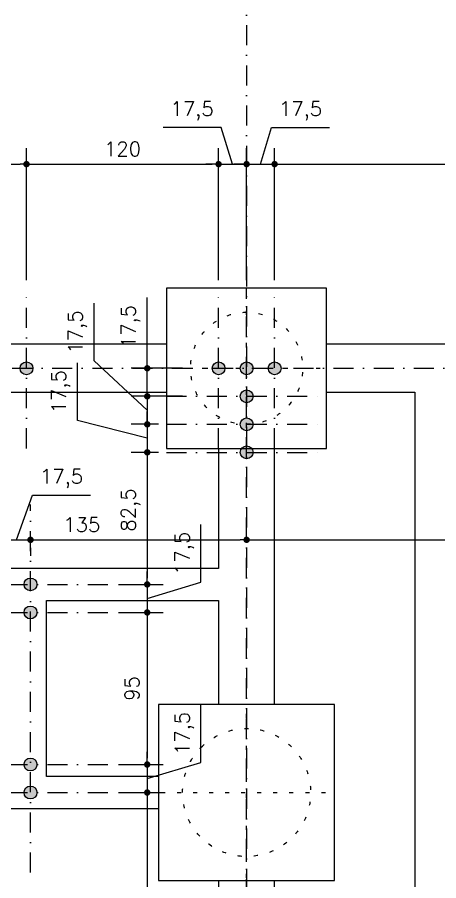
# Model space of a CAD drawing. Extents: x 26375 to 47400, y -1187 to 1911.
# Drawn here: x 29379 to 29642, y 881 to 1420 of the extents above; entities that cross this region are included whole.
import ezdxf

# ---------------------------------------------------------------- set-up
doc = ezdxf.new("R2010")
doc.units = 0
doc.header["$LTSCALE"] = 25
doc.linetypes.add('DASHDOT', pattern=[1, 0.5, -0.25, 0, -0.25])
doc.linetypes.add('ESTILO_TQS_0002', pattern=[0.4, 0.1, -0.3])
for name, color, linetype in [('COTA', 1, 'Continuous'), ('EIXO_AUXILIAR', 1, 'DASHDOT'), ('EIXOS', 1, 'DASHDOT'), ('FERRO', 4, 'Continuous'), ('H7', 1, 'Continuous'), ('PROJ', 252, 'Continuous')]:
    doc.layers.add(name, color=color, linetype=linetype)
doc.styles.add('COTA', font='romans.shx')
doc.dimstyles.new('forma', dxfattribs={"dimtxt": 1.8, "dimasz": 0.8, "dimexe": 2, "dimexo": 1, "dimgap": 1, "dimtad": 1, "dimdec": 1, "dimzin": 9, "dimtxsty": 'COTA', "dimblk1": 'DOT', "dimblk2": 'DOT', "dimsah": 1, "dimcen": 0, "dimdle": 1, "dimclrd": 256, "dimclre": 256, "dimclrt": 2, "dimadec": 0, "dimazin": 0, "dimtfac": 1, "dimtdec": 0, "dimtmove": 0, "dimatfit": 3, "dimfxl": 1, "dimtolj": 1, "dimtzin": 0, "dimarcsym": 0})

# ---------------------------------------------------------------- blocks, each defined once
blk = doc.blocks.new('GR-1409')
at = {"layer": 'H7'}
blk.add_hatch(color=256, dxfattribs=at).paths.add_polyline_path([(-4, 0, 1), (4, 0, 1)])
at = {"layer": 'FERRO', "linetype": 'Continuous'}
blk.add_circle((0, 0), 4, dxfattribs=at)
blk = doc.blocks.new('GR-0909')
at = {"layer": 'H7'}
blk.add_hatch(color=256, dxfattribs=at).paths.add_polyline_path([(4, 0, 1), (-4, 0, 1)])
at = {"layer": 'FERRO', "linetype": 'Continuous'}
blk.add_circle((0, 0), 4, dxfattribs=at)
blk = doc.blocks.new('PROJ-FUND')
at = {"layer": 'PROJ', "linetype": 'Continuous'}
for p, q in [((29572.38232900731, 1250.57726215362), (29472.38232900731, 1250.57726215362)), ((29472.38232900731, 1250.57726215362), (29472.38232900731, 1150.57726215362)), ((29572.38232900731, 1150.57726215362), (29572.38232900731, 1250.57726215362)), ((29472.38232900731, 1150.57726215362), (29572.38232900731, 1150.57726215362)), ((29577.38232900731, 990.6034011536199), (29467.38232900731, 990.6034011536199)), ((29467.38232900731, 990.6034011536199), (29467.38232900731, 880.6034011536199)), ((29577.38232900731, 880.6034011536199), (29577.38232900731, 990.6034011536199)), ((29467.38232900731, 880.6034011536199), (29577.38232900731, 880.6034011536199))]:
    blk.add_line(p, q, dxfattribs=at)
at = {"layer": 'PROJ', "linetype": 'ESTILO_TQS_0002'}
for p, q in [((29522.38232900731, 1153.92226215362), (29522.38232900731, 1247.23226215362)), ((29475.72732900731, 1200.57726215362), (29569.03732900731, 1200.57726215362)), ((29522.38232900731, 882.2834011536198), (29522.38232900731, 988.9234011536199)), ((29469.06232900731, 935.6034011536199), (29575.70232900731, 935.6034011536199))]:
    blk.add_line(p, q, dxfattribs=at)
at = {"layer": 'PROJ'}
for p, q in [((29472.38232900731, 1215.57726215362), (29187.38232900731, 1215.57726215362)), ((29637.38232900731, 1215.57726215362), (29572.38232900731, 1215.57726215362)), ((29737.38232900731, 1215.57726215362), (29637.38232900731, 1215.57726215362)), ((29187.38232900731, 1185.57726215362), (29472.38232900731, 1185.57726215362)), ((29572.38232900731, 1185.57726215362), (29627.38232900731, 1185.57726215362)), ((29627.38232900731, 1185.57726215362), (29627.38232900731, 765.5772621536203)), ((29504.88232900731, 1150.57726215362), (29504.88232900731, 1075.57726215362)), ((29539.88232900731, 1065.57726215362), (29539.88232900731, 1150.57726215362)), ((29387.38232900731, 1075.57726215362), (29272.38232900731, 1075.57726215362)), ((29504.88232900731, 1075.57726215362), (29387.38232900731, 1075.57726215362)), ((29539.88232900731, 990.6034011536199), (29539.88232900731, 1065.57726215362)), ((29397.38232900731, 1055.57726215362), (29504.88232900731, 1055.57726215362)), ((29397.38232900731, 945.6034011536199), (29397.38232900731, 1055.57726215362)), ((29504.88232900731, 1055.57726215362), (29504.88232900731, 990.6034011536199)), ((29467.38232900731, 945.6034011536199), (29397.38232900731, 945.6034011536199)), ((29272.38232900731, 925.6034011536199), (29387.38232900731, 925.6034011536199)), ((29387.38232900731, 925.6034011536199), (29467.38232900731, 925.6034011536199)), ((29504.88232900731, 880.6034011536199), (29504.88232900731, 765.5772621536203)), ((29539.88232900731, 765.5772621536203), (29539.88232900731, 880.6034011536199))]:
    blk.add_line(p, q, dxfattribs=at)
at = {"layer": 'PROJ', "linetype": 'ESTILO_TQS_0002'}
for centre, major_axis, ratio, start_param, end_param in [((29522.38232900731, 1200.57726215362), (24.74873734152934, 24.74873734152934), 0.9999999999999858, 5.497787143782131, 11.78097245096172), ((29522.38232900731, 935.6034011536199), (-28.28427124746251, 28.28427124746251), 0.9999999999999565, 3.926990816987264, 10.21017612416685)]:
    blk.add_ellipse(centre, major_axis=major_axis, ratio=ratio, start_param=start_param, end_param=end_param, dxfattribs=at)
blk = doc.blocks.new('_Dot')
at = {"color": 0, "linetype": 'ByBlock', "lineweight": -2}
blk.add_line((-0.5, 0), (-1, 0), dxfattribs=at)
at = {"color": 0, "linetype": 'ByBlock', "const_width": 0.5}
blk.add_lwpolyline([(-0.25, 0, 1), (0.25, 0, 1)], format="xyb", close=True, dxfattribs=at)
blk = doc.blocks.new('*D847')
at = {"layer": 'COTA', "lineweight": -2, "transparency": 16777216}
for p, q in [((29274.88232899916, 1255.577266740404), (29274.88232899916, 1338.089565318693)), ((29384.88232899823, 1255.577266745061), (29384.88232899823, 1338.089565318693)), ((29278.88232899916, 1328.089565318693), (29380.88232899823, 1328.089565318693))]:
    blk.add_line(p, q, dxfattribs=at)
at = {"layer": 'Defpoints', "color": 0, "transparency": 16777216}
for p in [(29384.88232899823, 1328.089565318693), (29274.88232899916, 1250.577266740404), (29384.88232899823, 1250.577266745061)]:
    blk.add_point(p, dxfattribs=at)
at = {"layer": 'COTA', "lineweight": -2, "transparency": 16777216, "xscale": 4, "yscale": 4, "zscale": 4, "rotation": 180}
blk.add_blockref('_Dot', (29274.88232899916, 1328.089565318693), dxfattribs=at)
at = {"layer": 'COTA', "lineweight": -2, "transparency": 16777216, "xscale": 4, "yscale": 4, "zscale": 4}
blk.add_blockref('_Dot', (29384.88232899823, 1328.089565318693), dxfattribs=at)
at = {"layer": 'COTA', "color": 2, "transparency": 16777216, "insert": (29329.88232899869, 1337.589565318693), "char_height": 9, "attachment_point": 5, "style": 'COTA'}
blk.add_mtext('\\A1;110 ', dxfattribs=at)
blk = doc.blocks.new('*D848')
at = {"layer": 'COTA', "lineweight": -2, "transparency": 16777216}
for p, q in [((29384.88232899823, 1255.577266745061), (29384.88232899823, 1338.089565318693)), ((29504.88232899823, 1255.577266750649), (29504.88232899823, 1338.089565318693)), ((29388.88232899823, 1328.089565318693), (29500.88232899823, 1328.089565318693))]:
    blk.add_line(p, q, dxfattribs=at)
at = {"layer": 'Defpoints', "color": 0, "transparency": 16777216}
for p in [(29504.88232899823, 1328.089565318693), (29384.88232899823, 1250.577266745061), (29504.88232899823, 1250.577266750649)]:
    blk.add_point(p, dxfattribs=at)
at = {"layer": 'COTA', "lineweight": -2, "transparency": 16777216, "xscale": 4, "yscale": 4, "zscale": 4, "rotation": 180}
blk.add_blockref('_Dot', (29384.88232899823, 1328.089565318693), dxfattribs=at)
at = {"layer": 'COTA', "lineweight": -2, "transparency": 16777216, "xscale": 4, "yscale": 4, "zscale": 4}
blk.add_blockref('_Dot', (29504.88232899823, 1328.089565318693), dxfattribs=at)
at = {"layer": 'COTA', "color": 2, "transparency": 16777216, "insert": (29444.88232899823, 1337.589565318693), "char_height": 9, "attachment_point": 5, "style": 'COTA'}
blk.add_mtext('\\A1;120 ', dxfattribs=at)
blk = doc.blocks.new('*D849')
at = {"layer": 'COTA', "lineweight": -2, "transparency": 16777216}
for p, q in [((29506.40706360743, 1350.946708175836), (29470.26420646457, 1350.946708175836)), ((29513.63232900692, 1328.089565318693), (29506.40706360743, 1350.946708175836)), ((29504.88232899823, 1255.577266750649), (29504.88232899823, 1338.089565318693)), ((29522.38232901561, 1255.57726215362), (29522.38232901561, 1338.089565318693)), ((29500.88232899823, 1328.089565318693), (29496.88232899823, 1328.089565318693)), ((29504.88232899823, 1328.089565318693), (29522.38232901561, 1328.089565318693)), ((29504.88232899823, 1328.089565318693), (29522.38232901561, 1328.089565318693)), ((29526.38232901561, 1328.089565318693), (29530.38232901561, 1328.089565318693))]:
    blk.add_line(p, q, dxfattribs=at)
at = {"layer": 'Defpoints', "color": 0, "transparency": 16777216}
for p in [(29522.38232901561, 1328.089565318693), (29504.88232899823, 1250.577266750649), (29522.38232901561, 1250.57726215362)]:
    blk.add_point(p, dxfattribs=at)
at = {"layer": 'COTA', "lineweight": -2, "transparency": 16777216, "xscale": 4, "yscale": 4, "zscale": 4}
blk.add_blockref('_Dot', (29504.88232899823, 1328.089565318693), dxfattribs=at)
at = {"layer": 'COTA', "lineweight": -2, "transparency": 16777216, "xscale": 4, "yscale": 4, "zscale": 4, "rotation": 180}
blk.add_blockref('_Dot', (29522.38232901561, 1328.089565318693), dxfattribs=at)
at = {"layer": 'COTA', "color": 2, "transparency": 16777216, "insert": (29488.335635036, 1361.303851032979), "char_height": 9, "attachment_point": 5, "style": 'COTA'}
blk.add_mtext('\\A1;17,5 ', dxfattribs=at)
blk = doc.blocks.new('*D850')
at = {"layer": 'COTA', "lineweight": -2, "transparency": 16777216}
for p, q in [((29531.13232900645, 1328.089565318693), (29537.9894718636, 1350.946708175836)), ((29537.9894718636, 1350.946708175836), (29574.13232900645, 1350.946708175836)), ((29522.38232901561, 1255.57726215362), (29522.38232901561, 1338.089565318693)), ((29539.8823289973, 1255.577266750649), (29539.8823289973, 1338.089565318693)), ((29518.38232901561, 1328.089565318693), (29514.38232901561, 1328.089565318693)), ((29522.38232901561, 1328.089565318693), (29539.8823289973, 1328.089565318693)), ((29522.38232901561, 1328.089565318693), (29539.8823289973, 1328.089565318693)), ((29543.8823289973, 1328.089565318693), (29547.8823289973, 1328.089565318693))]:
    blk.add_line(p, q, dxfattribs=at)
at = {"layer": 'Defpoints', "color": 0, "transparency": 16777216}
for p in [(29539.8823289973, 1328.089565318693), (29522.38232901561, 1250.57726215362), (29539.8823289973, 1250.577266750649)]:
    blk.add_point(p, dxfattribs=at)
at = {"layer": 'COTA', "lineweight": -2, "transparency": 16777216, "xscale": 4, "yscale": 4, "zscale": 4}
blk.add_blockref('_Dot', (29522.38232901561, 1328.089565318693), dxfattribs=at)
at = {"layer": 'COTA', "lineweight": -2, "transparency": 16777216, "xscale": 4, "yscale": 4, "zscale": 4, "rotation": 180}
blk.add_blockref('_Dot', (29539.8823289973, 1328.089565318693), dxfattribs=at)
at = {"layer": 'COTA', "color": 2, "transparency": 16777216, "insert": (29556.06090043502, 1361.303851032979), "char_height": 9, "attachment_point": 5, "style": 'COTA'}
blk.add_mtext('\\A1;17,5 ', dxfattribs=at)
blk = doc.blocks.new('*D851')
at = {"layer": 'COTA', "lineweight": -2, "transparency": 16777216}
for p, q in [((29539.8823289973, 1255.577266750649), (29539.8823289973, 1338.089565318693)), ((29859.8823289973, 1255.577266750649), (29859.8823289973, 1338.089565318693)), ((29543.8823289973, 1328.089565318693), (29855.8823289973, 1328.089565318693))]:
    blk.add_line(p, q, dxfattribs=at)
at = {"layer": 'Defpoints', "color": 0, "transparency": 16777216}
for p in [(29859.8823289973, 1328.089565318693), (29539.8823289973, 1250.577266750649), (29859.8823289973, 1250.577266750649)]:
    blk.add_point(p, dxfattribs=at)
at = {"layer": 'COTA', "lineweight": -2, "transparency": 16777216, "xscale": 4, "yscale": 4, "zscale": 4, "rotation": 180}
blk.add_blockref('_Dot', (29539.8823289973, 1328.089565318693), dxfattribs=at)
at = {"layer": 'COTA', "lineweight": -2, "transparency": 16777216, "xscale": 4, "yscale": 4, "zscale": 4}
blk.add_blockref('_Dot', (29859.8823289973, 1328.089565318693), dxfattribs=at)
at = {"layer": 'COTA', "color": 2, "transparency": 16777216, "insert": (29699.8823289973, 1337.589565318693), "char_height": 9, "attachment_point": 5, "style": 'COTA'}
blk.add_mtext('\\A1;320 ', dxfattribs=at)
blk = doc.blocks.new('*D862')
at = {"layer": 'COTA', "lineweight": -2, "transparency": 16777216}
for p, q in [((29378.63232900535, 1093.435088674986), (29388.70375757672, 1121.329502367826)), ((29388.70375757672, 1121.329502367826), (29424.84661471958, 1121.329502367826)), ((29365.88232900587, 1093.435088674986), (29361.88232900587, 1093.435088674986)), ((29369.88232900587, 1093.435088674986), (29387.38232900482, 1093.435088674986)), ((29369.88232900587, 1093.435088674986), (29387.38232900482, 1093.435088674986)), ((29391.38232900482, 1093.435088674986), (29395.38232900482, 1093.435088674986)), ((29369.88232900587, 1088.435088680781), (29369.88232900587, 1083.435088674986)), ((29387.38232900482, 1088.435088681455), (29387.38232900482, 1083.435088674986))]:
    blk.add_line(p, q, dxfattribs=at)
at = {"layer": 'Defpoints', "color": 0, "transparency": 16777216}
for p in [(29369.88232900587, 1093.435088680781), (29387.38232900482, 1093.435088681455), (29387.38232900482, 1093.435088674986)]:
    blk.add_point(p, dxfattribs=at)
at = {"layer": 'COTA', "lineweight": -2, "transparency": 16777216, "xscale": 4, "yscale": 4, "zscale": 4}
blk.add_blockref('_Dot', (29369.88232900587, 1093.435088674986), dxfattribs=at)
at = {"layer": 'COTA', "lineweight": -2, "transparency": 16777216, "xscale": 4, "yscale": 4, "zscale": 4, "rotation": 180}
blk.add_blockref('_Dot', (29387.38232900482, 1093.435088674986), dxfattribs=at)
at = {"layer": 'COTA', "color": 2, "transparency": 16777216, "insert": (29406.77518614815, 1131.686645224969), "char_height": 9, "attachment_point": 5, "style": 'COTA'}
blk.add_mtext('\\A1;17,5 ', dxfattribs=at)
blk = doc.blocks.new('*D863')
at = {"layer": 'COTA', "lineweight": -2, "transparency": 16777216}
for p, q in [((29522.38231517806, 1098.43506198107), (29522.38231517806, 1103.435088674986)), ((29391.38232900482, 1093.435088674986), (29518.38231517806, 1093.435088674986)), ((29387.38232900482, 1088.435088681455), (29387.38232900482, 1083.435088674986))]:
    blk.add_line(p, q, dxfattribs=at)
at = {"layer": 'Defpoints', "color": 0, "transparency": 16777216}
for p in [(29387.38232900482, 1093.435088681455), (29522.38231517806, 1093.435088674986), (29522.38231517806, 1093.43506198107)]:
    blk.add_point(p, dxfattribs=at)
at = {"layer": 'COTA', "lineweight": -2, "transparency": 16777216, "xscale": 4, "yscale": 4, "zscale": 4, "rotation": 180}
blk.add_blockref('_Dot', (29387.38232900482, 1093.435088674986), dxfattribs=at)
at = {"layer": 'COTA', "lineweight": -2, "transparency": 16777216, "xscale": 4, "yscale": 4, "zscale": 4}
blk.add_blockref('_Dot', (29522.38231517806, 1093.435088674986), dxfattribs=at)
at = {"layer": 'COTA', "color": 2, "transparency": 16777216, "insert": (29419.42204768019, 1102.935088674986), "char_height": 9, "attachment_point": 5, "style": 'COTA'}
blk.add_mtext('\\A1;135 ', dxfattribs=at)
blk = doc.blocks.new('*D864')
at = {"layer": 'COTA', "lineweight": -2, "transparency": 16777216}
for p, q in [((29522.38231517806, 1098.43506198107), (29522.38231517806, 1103.435088674986)), ((29919.88232900732, 1098.435088674984), (29919.88232900732, 1103.435088674986)), ((29526.38231517806, 1093.435088674986), (29915.88232900732, 1093.435088674986))]:
    blk.add_line(p, q, dxfattribs=at)
at = {"layer": 'Defpoints', "color": 0, "transparency": 16777216}
for p in [(29522.38231517806, 1093.43506198107), (29919.88232900732, 1093.435088674984), (29919.88232900732, 1093.435088674986)]:
    blk.add_point(p, dxfattribs=at)
at = {"layer": 'COTA', "lineweight": -2, "transparency": 16777216, "xscale": 4, "yscale": 4, "zscale": 4, "rotation": 180}
blk.add_blockref('_Dot', (29522.38231517806, 1093.435088674986), dxfattribs=at)
at = {"layer": 'COTA', "lineweight": -2, "transparency": 16777216, "xscale": 4, "yscale": 4, "zscale": 4}
blk.add_blockref('_Dot', (29919.88232900732, 1093.435088674986), dxfattribs=at)
at = {"layer": 'COTA', "color": 2, "transparency": 16777216, "insert": (29721.13232209269, 1103.792231532129), "char_height": 9, "attachment_point": 5, "style": 'COTA'}
blk.add_mtext('\\A1;397,5 ', dxfattribs=at)
blk = doc.blocks.new('*D1069')
at = {"layer": 'COTA', "lineweight": -2, "transparency": 16777216}
for p, q in [((29460.30701599329, 1204.577128390848), (29460.30701599329, 1244.719985533705)), ((29482.38232900758, 1200.577128390848), (29450.30701599329, 1200.577128390848)), ((29460.30701599329, 1183.07733672008), (29460.30701599329, 1200.577128390848)), ((29482.38229162777, 1183.07733672008), (29450.30701599329, 1183.07733672008)), ((29460.30701599329, 1179.07733672008), (29460.30701599329, 1175.07733672008))]:
    blk.add_line(p, q, dxfattribs=at)
at = {"layer": 'Defpoints', "color": 0, "transparency": 16777216}
for p in [(29487.38232900758, 1200.577128390848), (29460.30701599329, 1183.07733672008), (29487.38229162777, 1183.07733672008)]:
    blk.add_point(p, dxfattribs=at)
at = {"layer": 'COTA', "lineweight": -2, "transparency": 16777216, "xscale": 4, "yscale": 4, "zscale": 4}
for p, rotation in [((29460.30701599329, 1200.577128390848), 270), ((29460.30701599329, 1183.07733672008), 90)]:
    blk.add_blockref('_Dot', p, dxfattribs=dict(at, rotation=rotation))
at = {"layer": 'COTA', "color": 2, "transparency": 16777216, "insert": (29449.94987313614, 1226.648556962268), "char_height": 9, "attachment_point": 5, "rotation": 90, "style": 'COTA'}
blk.add_mtext('\\A1;17,5 ', dxfattribs=at)
blk = doc.blocks.new('*D1070')
at = {"layer": 'COTA', "lineweight": -2, "transparency": 16777216}
for p, q in [((29427.09273027903, 1205.140841541752), (29427.09273027903, 1241.283698684609)), ((29460.30701599333, 1174.327352837225), (29427.09273027903, 1205.140841541752)), ((29460.30701599333, 1187.07733672008), (29460.30701599333, 1191.07733672008)), ((29482.38229162777, 1183.07733672008), (29450.30701599333, 1183.07733672008)), ((29460.30701599333, 1183.07733672008), (29460.30701599333, 1165.577368954369)), ((29460.30701599333, 1183.07733672008), (29460.30701599333, 1165.577368954369)), ((29467.38232900733, 1165.577368954369), (29450.30701599333, 1165.577368954369)), ((29460.30701599333, 1161.577368954369), (29460.30701599333, 1157.577368954369))]:
    blk.add_line(p, q, dxfattribs=at)
at = {"layer": 'Defpoints', "color": 0, "transparency": 16777216}
for p in [(29487.38229162777, 1183.07733672008), (29460.30701599333, 1165.577368954369), (29472.38232900733, 1165.577368954369)]:
    blk.add_point(p, dxfattribs=at)
at = {"layer": 'COTA', "lineweight": -2, "transparency": 16777216, "xscale": 4, "yscale": 4, "zscale": 4}
for p, rotation in [((29460.30701599333, 1183.07733672008), 270), ((29460.30701599333, 1165.577368954369), 90)]:
    blk.add_blockref('_Dot', p, dxfattribs=dict(at, rotation=rotation))
at = {"layer": 'COTA', "color": 2, "transparency": 16777216, "insert": (29416.73558742188, 1223.212270113172), "char_height": 9, "attachment_point": 5, "rotation": 90, "style": 'COTA'}
blk.add_mtext('\\A1;17,5 ', dxfattribs=at)
blk = doc.blocks.new('*D1071')
at = {"layer": 'COTA', "lineweight": -2, "transparency": 16777216}
for p, q in [((29416.73558742192, 1167.877821098074), (29416.73558742192, 1204.020678240931)), ((29460.30701599337, 1169.577368954369), (29460.30701599337, 1173.577368954369)), ((29460.30701599337, 1156.827368953029), (29416.73558742192, 1167.877821098074)), ((29467.38232900733, 1165.577368954369), (29450.30701599337, 1165.577368954369)), ((29460.30701599337, 1165.577368954369), (29460.30701599337, 1148.077368951688)), ((29460.30701599337, 1165.577368954369), (29460.30701599337, 1148.077368951688)), ((29467.38232897289, 1148.077368951688), (29450.30701599337, 1148.077368951688)), ((29460.30701599337, 1144.077368951688), (29460.30701599337, 1140.077368951688))]:
    blk.add_line(p, q, dxfattribs=at)
at = {"layer": 'Defpoints', "color": 0, "transparency": 16777216}
for p in [(29472.38232900733, 1165.577368954369), (29460.30701599337, 1148.077368951688), (29472.38232897289, 1148.077368951688)]:
    blk.add_point(p, dxfattribs=at)
at = {"layer": 'COTA', "lineweight": -2, "transparency": 16777216, "xscale": 4, "yscale": 4, "zscale": 4}
for p, rotation in [((29460.30701599337, 1165.577368954369), 270), ((29460.30701599337, 1148.077368951688), 90)]:
    blk.add_blockref('_Dot', p, dxfattribs=dict(at, rotation=rotation))
at = {"layer": 'COTA', "color": 2, "transparency": 16777216, "insert": (29406.37844456477, 1185.949249669494), "char_height": 9, "attachment_point": 5, "rotation": 90, "style": 'COTA'}
blk.add_mtext('\\A1;17,5 ', dxfattribs=at)
blk = doc.blocks.new('*D1072')
at = {"layer": 'COTA', "lineweight": -2, "transparency": 16777216}
for p, q in [((29467.38232897289, 1148.077368951688), (29450.30701599338, 1148.077368951688)), ((29460.30701599338, 1144.077368951688), (29460.30701599338, 1069.577262151175)), ((29442.38232900843, 1065.577262151175), (29470.30701599338, 1065.577262151175))]:
    blk.add_line(p, q, dxfattribs=at)
at = {"layer": 'Defpoints', "color": 0, "transparency": 16777216}
for p in [(29472.38232897289, 1148.077368951688), (29437.38232900843, 1065.577262151175), (29460.30701599338, 1065.577262151175)]:
    blk.add_point(p, dxfattribs=at)
at = {"layer": 'COTA', "lineweight": -2, "transparency": 16777216, "xscale": 4, "yscale": 4, "zscale": 4}
for p, rotation in [((29460.30701599338, 1148.077368951688), 90), ((29460.30701599338, 1065.577262151175), 270)]:
    blk.add_blockref('_Dot', p, dxfattribs=dict(at, rotation=rotation))
at = {"layer": 'COTA', "color": 2, "transparency": 16777216, "insert": (29449.94987313623, 1112.09343789153), "char_height": 9, "attachment_point": 5, "rotation": 90, "style": 'COTA'}
blk.add_mtext('\\A1;82,5 ', dxfattribs=at)
blk = doc.blocks.new('*D1073')
at = {"layer": 'COTA', "lineweight": -2, "transparency": 16777216}
for p, q in [((29493.87844456483, 1066.898690722603), (29493.87844456483, 1103.04154786546)), ((29460.3070159934, 1069.577262151175), (29460.3070159934, 1073.577262151175)), ((29442.38232900843, 1065.577262151175), (29470.3070159934, 1065.577262151175)), ((29460.3070159934, 1056.827262151175), (29493.87844456483, 1066.898690722603)), ((29460.3070159934, 1065.577262151175), (29460.3070159934, 1048.077262151175)), ((29460.3070159934, 1065.577262151175), (29460.3070159934, 1048.077262151175)), ((29442.38232900719, 1048.077262151175), (29470.3070159934, 1048.077262151175)), ((29460.3070159934, 1044.077262151175), (29460.3070159934, 1040.077262151175))]:
    blk.add_line(p, q, dxfattribs=at)
at = {"layer": 'Defpoints', "color": 0, "transparency": 16777216}
for p in [(29437.38232900843, 1065.577262151175), (29437.38232900719, 1048.077262151175), (29460.3070159934, 1048.077262151175)]:
    blk.add_point(p, dxfattribs=at)
at = {"layer": 'COTA', "lineweight": -2, "transparency": 16777216, "xscale": 4, "yscale": 4, "zscale": 4}
for p, rotation in [((29460.3070159934, 1065.577262151175), 270), ((29460.3070159934, 1048.077262151175), 90)]:
    blk.add_blockref('_Dot', p, dxfattribs=dict(at, rotation=rotation))
at = {"layer": 'COTA', "color": 2, "transparency": 16777216, "insert": (29483.52130170768, 1084.970119294023), "char_height": 9, "attachment_point": 5, "rotation": 90, "style": 'COTA'}
blk.add_mtext('\\A1;17,5 ', dxfattribs=at)
blk = doc.blocks.new('*D1074')
at = {"layer": 'COTA', "lineweight": -2, "transparency": 16777216}
for p, q in [((29442.38232900719, 1048.077262151175), (29470.30701599343, 1048.077262151175)), ((29460.30701599343, 1044.077262151175), (29460.30701599343, 957.1034007577942)), ((29442.38232901024, 953.1034007577942), (29470.30701599343, 953.1034007577942))]:
    blk.add_line(p, q, dxfattribs=at)
at = {"layer": 'Defpoints', "color": 0, "transparency": 16777216}
for p in [(29437.38232900719, 1048.077262151175), (29437.38232901024, 953.1034007577941), (29460.30701599343, 953.1034007577942)]:
    blk.add_point(p, dxfattribs=at)
at = {"layer": 'COTA', "lineweight": -2, "transparency": 16777216, "xscale": 4, "yscale": 4, "zscale": 4}
for p, rotation in [((29460.30701599343, 1048.077262151175), 90), ((29460.30701599343, 953.1034007577942), 270)]:
    blk.add_blockref('_Dot', p, dxfattribs=dict(at, rotation=rotation))
at = {"layer": 'COTA', "color": 2, "transparency": 16777216, "insert": (29450.80701599342, 1000.590331454476), "char_height": 9, "attachment_point": 5, "rotation": 90, "style": 'COTA'}
blk.add_mtext('\\A1;95 ', dxfattribs=at)
blk = doc.blocks.new('*D1075')
at = {"layer": 'COTA', "lineweight": -2, "transparency": 16777216}
for p, q in [((29493.87844456489, 954.4248293292228), (29493.87844456489, 990.5676864720799)), ((29460.30701599346, 957.1034007577942), (29460.30701599346, 961.1034007577942)), ((29442.38232901024, 953.1034007577942), (29470.30701599346, 953.1034007577942)), ((29460.30701599346, 944.3534007577942), (29493.87844456489, 954.4248293292228)), ((29460.30701599346, 953.1034007577942), (29460.30701599346, 935.6034007577942)), ((29460.30701599346, 953.1034007577942), (29460.30701599346, 935.6034007577942)), ((29442.3823290093, 935.6034007577942), (29470.30701599346, 935.6034007577942)), ((29460.30701599346, 931.6034007577942), (29460.30701599346, 927.6034007577942))]:
    blk.add_line(p, q, dxfattribs=at)
at = {"layer": 'Defpoints', "color": 0, "transparency": 16777216}
for p in [(29437.38232901024, 953.1034007577941), (29437.3823290093, 935.6034007577941), (29460.30701599346, 935.6034007577942)]:
    blk.add_point(p, dxfattribs=at)
at = {"layer": 'COTA', "lineweight": -2, "transparency": 16777216, "xscale": 4, "yscale": 4, "zscale": 4}
for p, rotation in [((29460.30701599346, 953.1034007577942), 270), ((29460.30701599346, 935.6034007577942), 90)]:
    blk.add_blockref('_Dot', p, dxfattribs=dict(at, rotation=rotation))
at = {"layer": 'COTA', "color": 2, "transparency": 16777216, "insert": (29483.52130170774, 972.4962579006427), "char_height": 9, "attachment_point": 5, "rotation": 90, "style": 'COTA'}
blk.add_mtext('\\A1;17,5 ', dxfattribs=at)
blk = doc.blocks.new('*D1076')
at = {"layer": 'COTA', "lineweight": -2, "transparency": 16777216}
for p, q in [((29442.3823290093, 935.6034007577942), (29470.3070159935, 935.6034007577942)), ((29460.3070159935, 931.6034007577942), (29460.3070159935, 754.5773689543691)), ((29467.38232900733, 750.5773689543691), (29450.3070159935, 750.5773689543691))]:
    blk.add_line(p, q, dxfattribs=at)
at = {"layer": 'Defpoints', "color": 0, "transparency": 16777216}
for p in [(29437.3823290093, 935.6034007577941), (29460.3070159935, 750.5773689543691), (29472.38232900733, 750.5773689543691)]:
    blk.add_point(p, dxfattribs=at)
at = {"layer": 'COTA', "lineweight": -2, "transparency": 16777216, "xscale": 4, "yscale": 4, "zscale": 4}
for p, rotation in [((29460.3070159935, 935.6034007577942), 90), ((29460.3070159935, 750.5773689543691), 270)]:
    blk.add_blockref('_Dot', p, dxfattribs=dict(at, rotation=rotation))
at = {"layer": 'COTA', "color": 2, "transparency": 16777216, "insert": (29450.80701599349, 858.9572580731733), "char_height": 9, "attachment_point": 5, "rotation": 90, "style": 'COTA'}
blk.add_mtext('\\A1;185 ', dxfattribs=at)

msp = doc.modelspace()

# ---------------------------------------------------------------- linework, layer by layer
at = {"layer": 'EIXO_AUXILIAR', "color": 2}
for p, q in [((29384.88232899823, 1150.577266745061), (29384.88232899823, 1250.577266745061)), ((29504.88232899823, 1150.577266750649), (29504.88232899823, 1250.577266750649)), ((29522.38222026469, 15.57733878134513), (29522.38232901561, 1250.577266742267)), ((29539.8823289973, 1150.577266750649), (29539.8823289973, 1250.577266750649)), ((27869.88232900731, 1200.577276833564), (30357.38232900731, 1200.577048548398)), ((29472.38232898244, 1183.077368760225), (29572.38232900028, 1183.077155158727)), ((29472.38232899073, 1165.577368954369), (29572.38232900857, 1165.577155352872)), ((29472.38232897288, 1148.077368951688), (29572.38232899072, 1148.07715535019)), ((29387.38232901282, 885.6033187943739), (29387.38232900397, 1115.577180187754)), ((29222.38232899935, 1065.577368951688), (29437.38232900841, 1065.577262151174)), ((29222.3823289981, 1048.077368951688), (29437.38232900717, 1048.077262151174)), ((29222.38232900116, 953.1035075583077), (29437.38232901022, 953.1034007577937)), ((29222.38232900022, 935.6035075583077), (29437.38232900929, 935.6034007577937))]:
    msp.add_line(p, q, dxfattribs=at)
at = {"layer": 'EIXOS'}
msp.add_line((29522.38232901561, 1665.843215585583), (29522.38232901561, -398.5389282828796), dxfattribs=at)

# ---------------------------------------------------------------- block references
for name, p in [('GR-1409', (29384.88232899823, 1200.577262156414)), ('GR-1409', (29504.88232899823, 1200.577262162002)), ('GR-0909', (29522.38232899776, 1200.577262150939)), ('GR-1409', (29539.8823289973, 1200.577262162002)), ('GR-0909', (29522.38232899776, 1165.577262150939)), ('GR-0909', (29387.38232900841, 1065.577262151174)), ('GR-0909', (29387.38232900929, 935.6034007577937))]:
    msp.add_blockref(name, p)
at = {"rotation": 90}
for p in [(29522.38232899776, 1183.077262150939), (29522.38232899776, 1148.077262150939), (29387.38232900717, 1048.077262151174), (29387.38232901022, 953.1034007577937)]:
    msp.add_blockref('GR-1409', p, dxfattribs=at)
at = {"layer": 'COTA'}
msp.add_blockref('PROJ-FUND', (0, 0), dxfattribs=at)

# ---------------------------------------------------------------- dimensions: what is measured, and where the dimension line sits
for base, p1, p2, picture, middle in [((29522.38232901561, 1328.089565318693), (29504.88232899823, 1250.577266750649), (29522.38232901561, 1250.57726215362), '*D849', (29501.40706360743, 1350.946708175836)), ((29387.38232900482, 1093.435088674986), (29369.88232900587, 1093.435088680781), (29387.38232900482, 1093.435088681455), '*D862', (29393.70375757672, 1121.329502367826)), ((29522.38231517806, 1093.435088674986), (29387.38232900482, 1093.435088681455), (29522.38231517806, 1093.43506198107), '*D863', (29419.42204768019, 1093.435088674986))]:
    dim = msp.add_linear_dim(base=base, p1=p1, p2=p2, dimstyle='forma', override={"dimscale": 5, "dimpost": ' ', "dimtmove": 1}, dxfattribs=at)
    dim.commit()
    dim.dimension.update_dxf_attribs({"geometry": picture, "text_midpoint": middle, "dimtype": 160})
for base, p1, p2, picture, middle in [((29539.8823289973, 1328.089565318693), (29522.38232901561, 1250.57726215362), (29539.8823289973, 1250.577266750649), '*D850', (29542.9894718636, 1361.303851032979)), ((29384.88232899823, 1328.089565318693), (29274.88232899916, 1250.577266740404), (29384.88232899823, 1250.577266745061), '*D847', (29329.88232899869, 1337.589565318693)), ((29504.88232899823, 1328.089565318693), (29384.88232899823, 1250.577266745061), (29504.88232899823, 1250.577266750649), '*D848', (29444.88232899823, 1337.589565318693)), ((29859.8823289973, 1328.089565318693), (29539.8823289973, 1250.577266750649), (29859.8823289973, 1250.577266750649), '*D851', (29699.8823289973, 1337.589565318693)), ((29919.88232900732, 1093.435088674986), (29522.38231517806, 1093.43506198107), (29919.88232900732, 1093.435088674984), '*D864', (29721.13232209269, 1103.792231532129))]:
    dim = msp.add_linear_dim(base=base, p1=p1, p2=p2, dimstyle='forma', override={"dimscale": 5, "dimpost": ' ', "dimtmove": 1}, dxfattribs=at)
    dim.commit()
    dim.dimension.update_dxf_attribs({"geometry": picture, "text_midpoint": middle})
for base, p1, p2, override, picture, middle in [((29460.30701599333, 1165.577368954369), (29487.38229162775, 1183.07733672008), (29472.38232900731, 1165.577368954369), {"dimscale": 5, "dimpost": ' ', "dimtmove": 1}, '*D1070', (29427.09273027902, 1210.140841541743)), ((29460.30701599329, 1183.07733672008), (29487.38232900757, 1200.577128390848), (29487.38229162775, 1183.07733672008), {"dimscale": 5, "dimpost": ' '}, '*D1069', (29460.30701599328, 1226.648556962268)), ((29460.30701599337, 1148.077368951688), (29472.38232900731, 1165.577368954369), (29472.38232897288, 1148.077368951688), {"dimscale": 5, "dimpost": ' ', "dimtmove": 1}, '*D1071', (29416.73558742191, 1172.877821098065)), ((29460.30701599338, 1065.577262151175), (29472.38232897288, 1148.077368951688), (29437.38232900841, 1065.577262151174), {"dimscale": 5, "dimpost": ' ', "dimtmove": 1}, '*D1072', (29460.30701599337, 1112.09343789153)), ((29460.3070159935, 750.5773689543691), (29437.38232900929, 935.6034007577937), (29472.38232900731, 750.5773689543689), {"dimscale": 5, "dimpost": ' ', "dimtmove": 1}, '*D1076', (29460.30701599349, 858.9572580731733))]:
    dim = msp.add_linear_dim(base=base, p1=p1, p2=p2, angle=90, dimstyle='forma', override=override, dxfattribs=at)
    dim.commit()
    dim.dimension.update_dxf_attribs({"geometry": picture, "text_midpoint": middle, "dimtype": 160})
for base, p1, p2, picture, middle in [((29460.3070159934, 1048.077262151175), (29437.38232900841, 1065.577262151174), (29437.38232900717, 1048.077262151174), '*D1073', (29483.52130170768, 1071.898690722595)), ((29460.30701599343, 953.1034007577942), (29437.38232900717, 1048.077262151174), (29437.38232901022, 953.1034007577937), '*D1074', (29450.80701599342, 1000.590331454476)), ((29460.30701599346, 935.6034007577942), (29437.38232901022, 953.1034007577937), (29437.38232900929, 935.6034007577937), '*D1075', (29483.52130170774, 959.4248293292142))]:
    dim = msp.add_linear_dim(base=base, p1=p1, p2=p2, angle=90, dimstyle='forma', override={"dimscale": 5, "dimpost": ' ', "dimtmove": 1}, dxfattribs=at)
    dim.commit()
    dim.dimension.update_dxf_attribs({"geometry": picture, "text_midpoint": middle})

doc.saveas('drawing.dxf')
